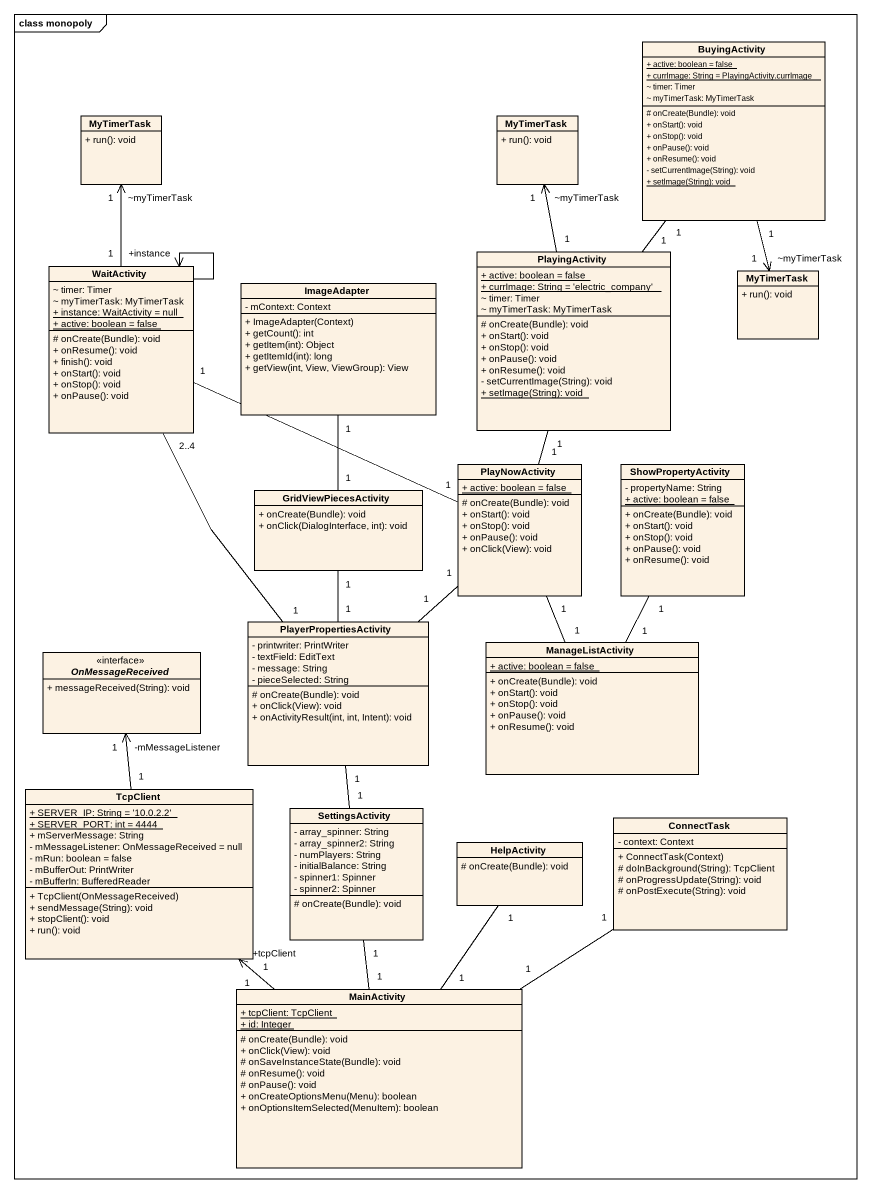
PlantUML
@startuml
mainframe class monopoly
hide circle
hide empty members
skinparam classAttributeIconSize 0
class BuyingActivity {
  {static} + active: boolean = false
  {static} + currImage: String = PlayingActivity.currImage
  ~ timer: Timer
  ~ myTimerTask: MyTimerTask
  # onCreate(Bundle): void
  + onStart(): void
  + onStop(): void
  + onPause(): void
  + onResume(): void
  - setCurrentImage(String): void
  {static} + setImage(String): void
}
class MyTimerTask {
  + run(): void
}
class "MyTimerTask" as MyTimerTask_2 {
  + run(): void
}
class PlayingActivity {
  {static} + active: boolean = false
  {static} + currImage: String = 'electric_company'
  ~ timer: Timer
  ~ myTimerTask: MyTimerTask
  # onCreate(Bundle): void
  + onStart(): void
  + onStop(): void
  + onPause(): void
  + onResume(): void
  - setCurrentImage(String): void
  {static} + setImage(String): void
}
class WaitActivity {
  ~ timer: Timer
  ~ myTimerTask: MyTimerTask
  {static} + instance: WaitActivity = null
  {static} + active: boolean = false
  # onCreate(Bundle): void
  + onResume(): void
  + finish(): void
  + onStart(): void
  + onStop(): void
  + onPause(): void
}
class ImageAdapter {
  - mContext: Context
  + ImageAdapter(Context)
  + getCount(): int
  + getItem(int): Object
  + getItemId(int): long
  + getView(int, View, ViewGroup): View
}
class "MyTimerTask" as MyTimerTask_3 {
  + run(): void
}
class GridViewPiecesActivity {
  + onCreate(Bundle): void
  + onClick(DialogInterface, int): void
}
class PlayNowActivity {
  {static} + active: boolean = false
  # onCreate(Bundle): void
  + onStart(): void
  + onStop(): void
  + onPause(): void
  + onClick(View): void
}
class ShowPropertyActivity {
  - propertyName: String
  {static} + active: boolean = false
  + onCreate(Bundle): void
  + onStart(): void
  + onStop(): void
  + onPause(): void
  + onResume(): void
}
class PlayerPropertiesActivity {
  - printwriter: PrintWriter
  - textField: EditText
  - message: String
  - pieceSelected: String
  # onCreate(Bundle): void
  + onClick(View): void
  + onActivityResult(int, int, Intent): void
}
interface OnMessageReceived <<interface>> {
  + messageReceived(String): void
}
class ManageListActivity {
  {static} + active: boolean = false
  + onCreate(Bundle): void
  + onStart(): void
  + onStop(): void
  + onPause(): void
  + onResume(): void
}
class TcpClient {
  {static} + SERVER_IP: String = '10.0.2.2'
  {static} + SERVER_PORT: int = 4444
  + mServerMessage: String
  - mMessageListener: OnMessageReceived = null
  - mRun: boolean = false
  - mBufferOut: PrintWriter
  - mBufferIn: BufferedReader
  + TcpClient(OnMessageReceived)
  + sendMessage(String): void
  + stopClient(): void
  + run(): void
}
class SettingsActivity {
  - array_spinner: String
  - array_spinner2: String
  - numPlayers: String
  - initialBalance: String
  - spinner1: Spinner
  - spinner2: Spinner
  # onCreate(Bundle): void
}
class ConnectTask {
  - context: Context
  + ConnectTask(Context)
  # doInBackground(String): TcpClient
  # onProgressUpdate(String): void
  # onPostExecute(String): void
}
class HelpActivity {
  # onCreate(Bundle): void
}
class MainActivity {
  {static} + tcpClient: TcpClient
  {static} + id: Integer
  # onCreate(Bundle): void
  + onClick(View): void
  # onSaveInstanceState(Bundle): void
  # onResume(): void
  # onPause(): void
  + onCreateOptionsMenu(Menu): boolean
  + onOptionsItemSelected(MenuItem): boolean
}
BuyingActivity "1" --> "~myTimerTask\n1" MyTimerTask_3
PlayingActivity "1" -up- "1" BuyingActivity
PlayingActivity "1" -up-> "~myTimerTask\n1" MyTimerTask_2
WaitActivity "1" -up-> "~myTimerTask\n1" MyTimerTask
WaitActivity --> "+instance" WaitActivity
GridViewPiecesActivity "1" -up- "1" ImageAdapter
PlayNowActivity "1" -up- "1" PlayingActivity
PlayNowActivity "1" -left- "1" WaitActivity
PlayerPropertiesActivity "1" -up- "2..4" WaitActivity
PlayerPropertiesActivity "1" -up- "1" GridViewPiecesActivity
PlayerPropertiesActivity "1" -up- "1" PlayNowActivity
ManageListActivity "1" -up- "1" PlayNowActivity
ManageListActivity "1" -up- "1" ShowPropertyActivity
TcpClient "1" -up-> "-mMessageListener\n1" OnMessageReceived
SettingsActivity "1" -up- "1" PlayerPropertiesActivity
MainActivity "1" -up-> "+tcpClient\n1" TcpClient
MainActivity "1" -up- "1" SettingsActivity
MainActivity "1" -up- "1" ConnectTask
MainActivity "1" -up- "1" HelpActivity
@enduml
